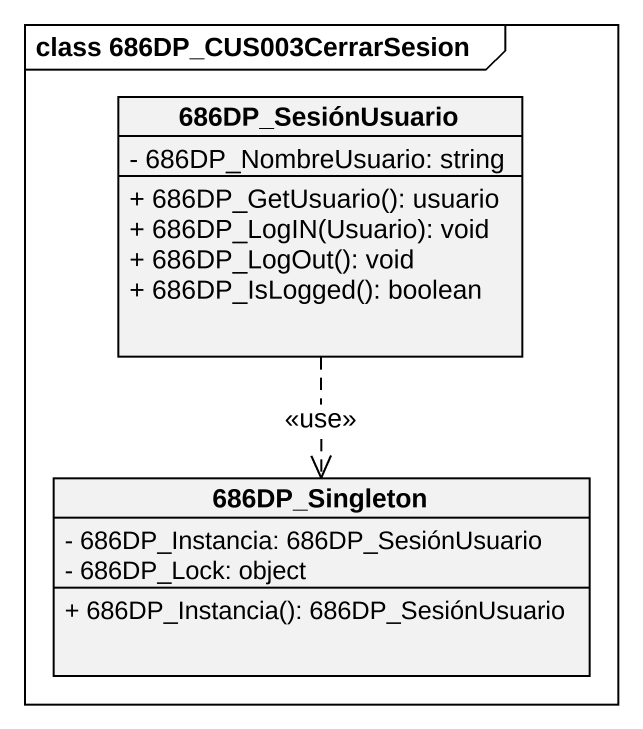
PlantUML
@startuml
mainframe class 686DP_CUS003CerrarSesion
hide circle
hide empty members
skinparam classAttributeIconSize 0
class "686DP_SesiónUsuario" as c686DP_SesiónUsuario {
  - 686DP_NombreUsuario: string
  + 686DP_GetUsuario(): usuario
  + 686DP_LogIN(Usuario): void
  + 686DP_LogOut(): void
  + 686DP_IsLogged(): boolean
}
class "686DP_Singleton" as c686DP_Singleton {
  - 686DP_Instancia: 686DP_SesiónUsuario
  - 686DP_Lock: object
  + 686DP_Instancia(): 686DP_SesiónUsuario
}
c686DP_SesiónUsuario ..> c686DP_Singleton : <<use>>
@enduml
